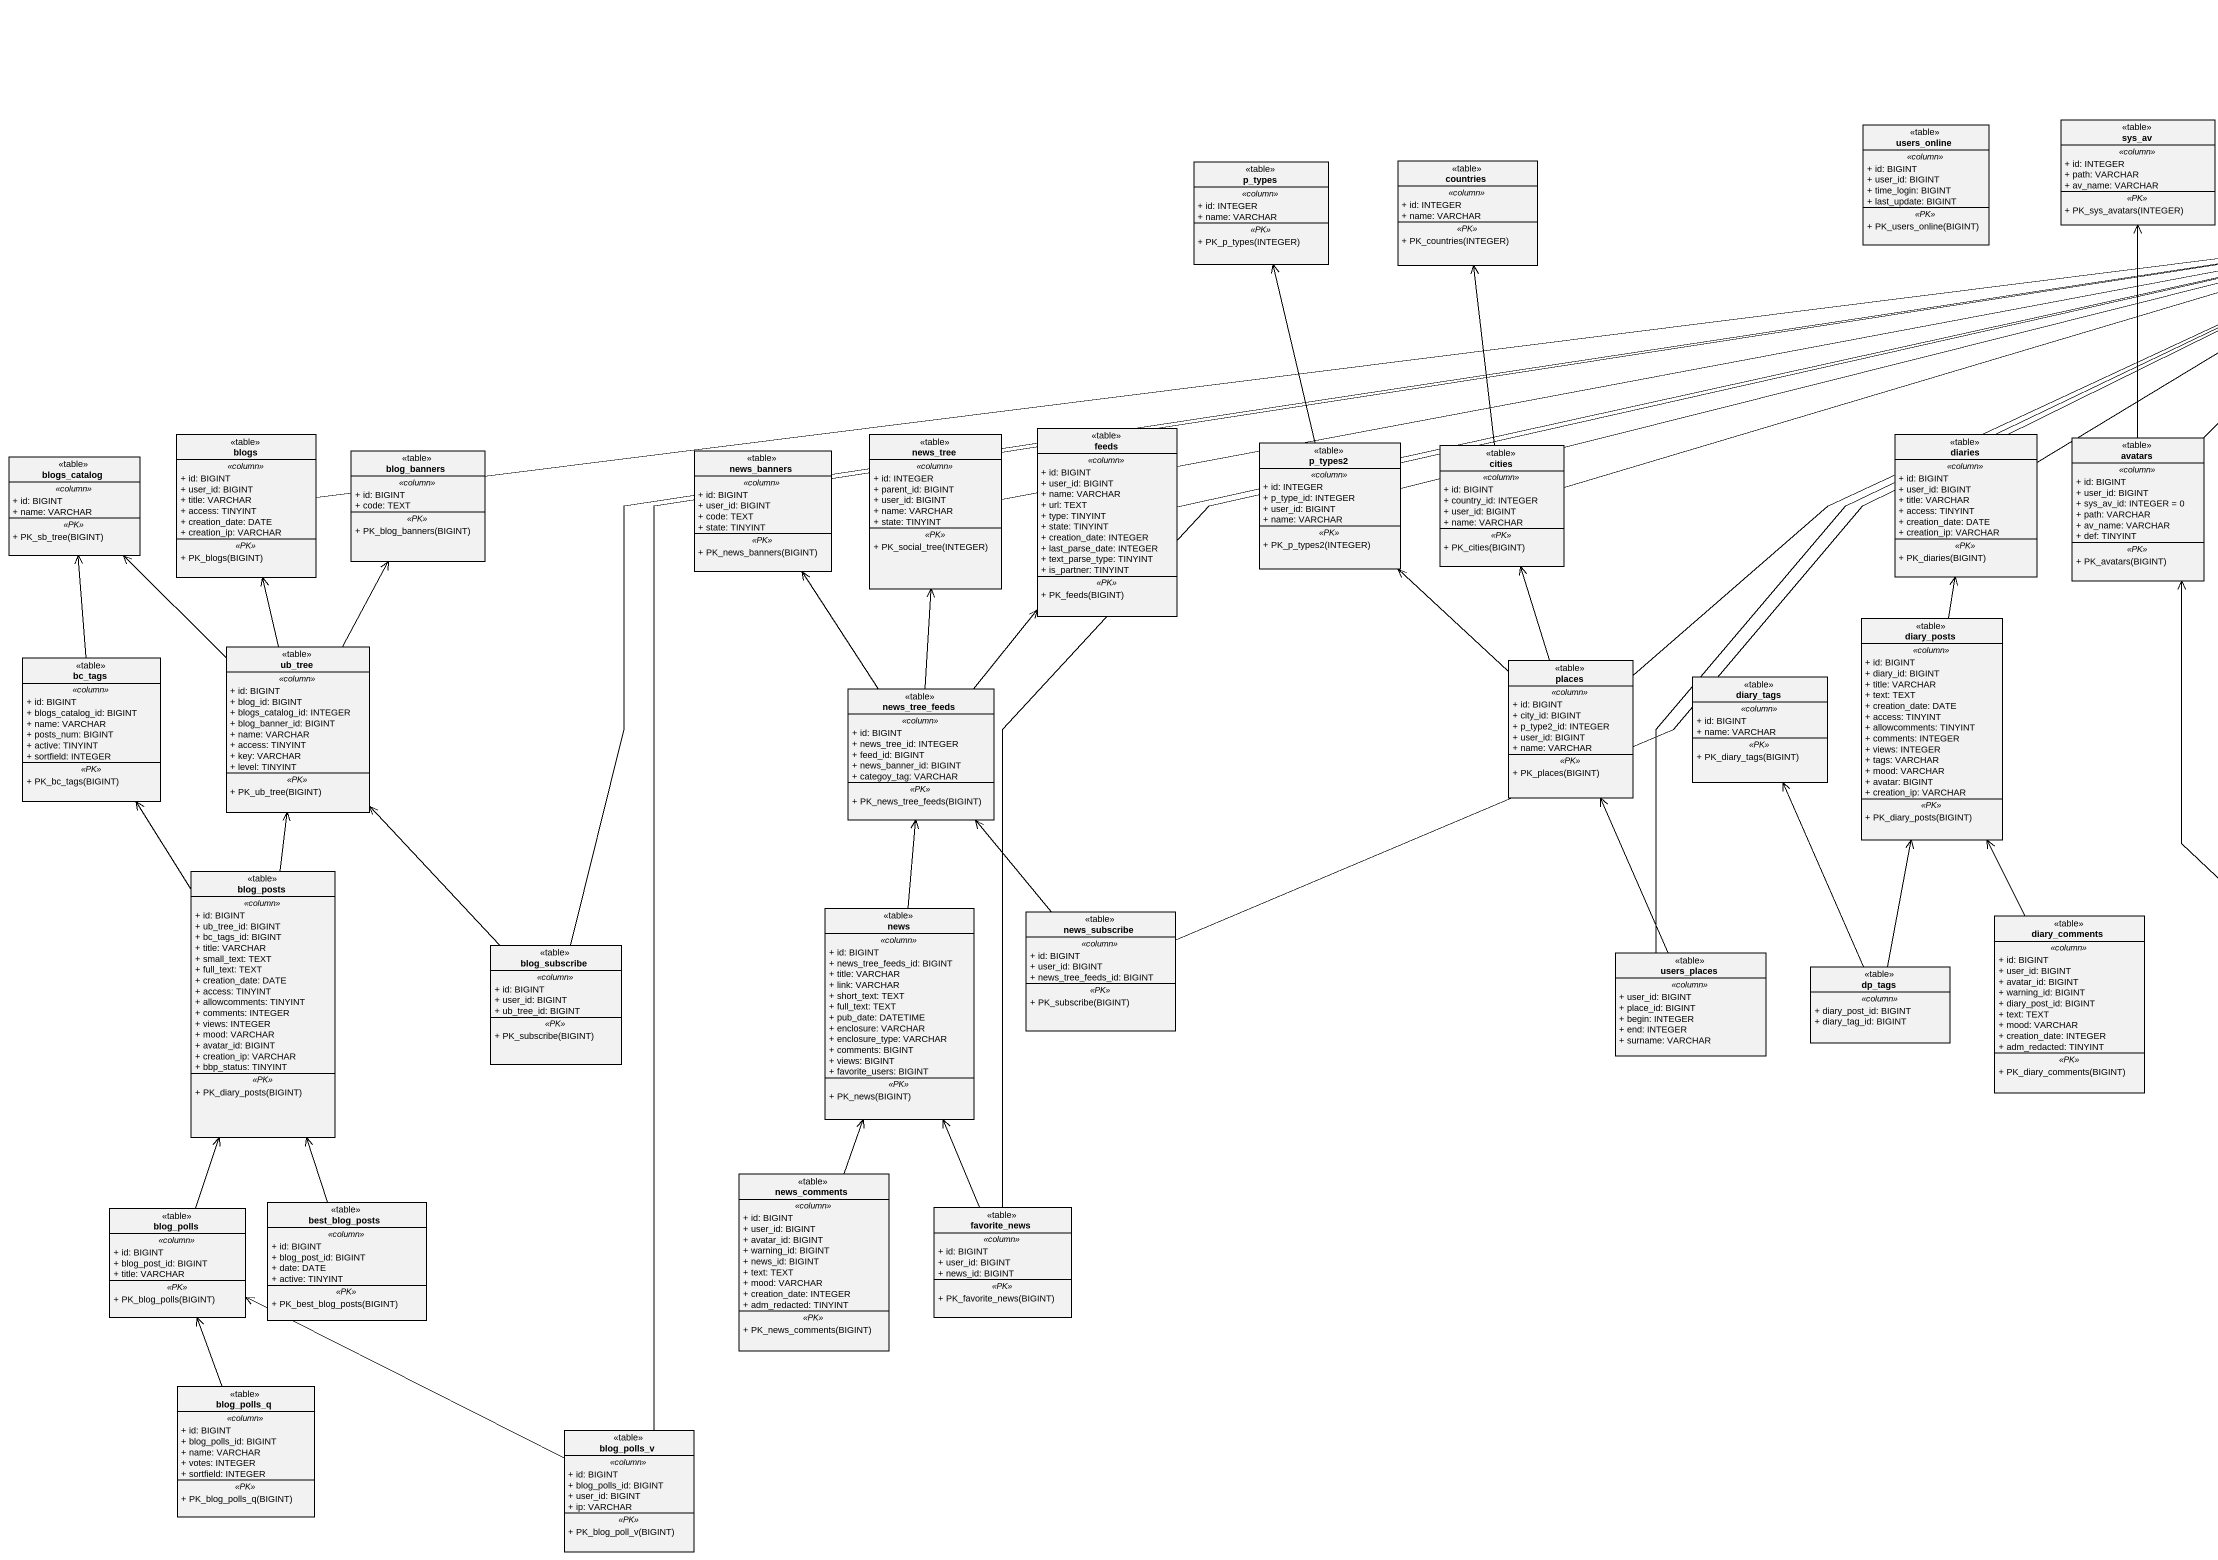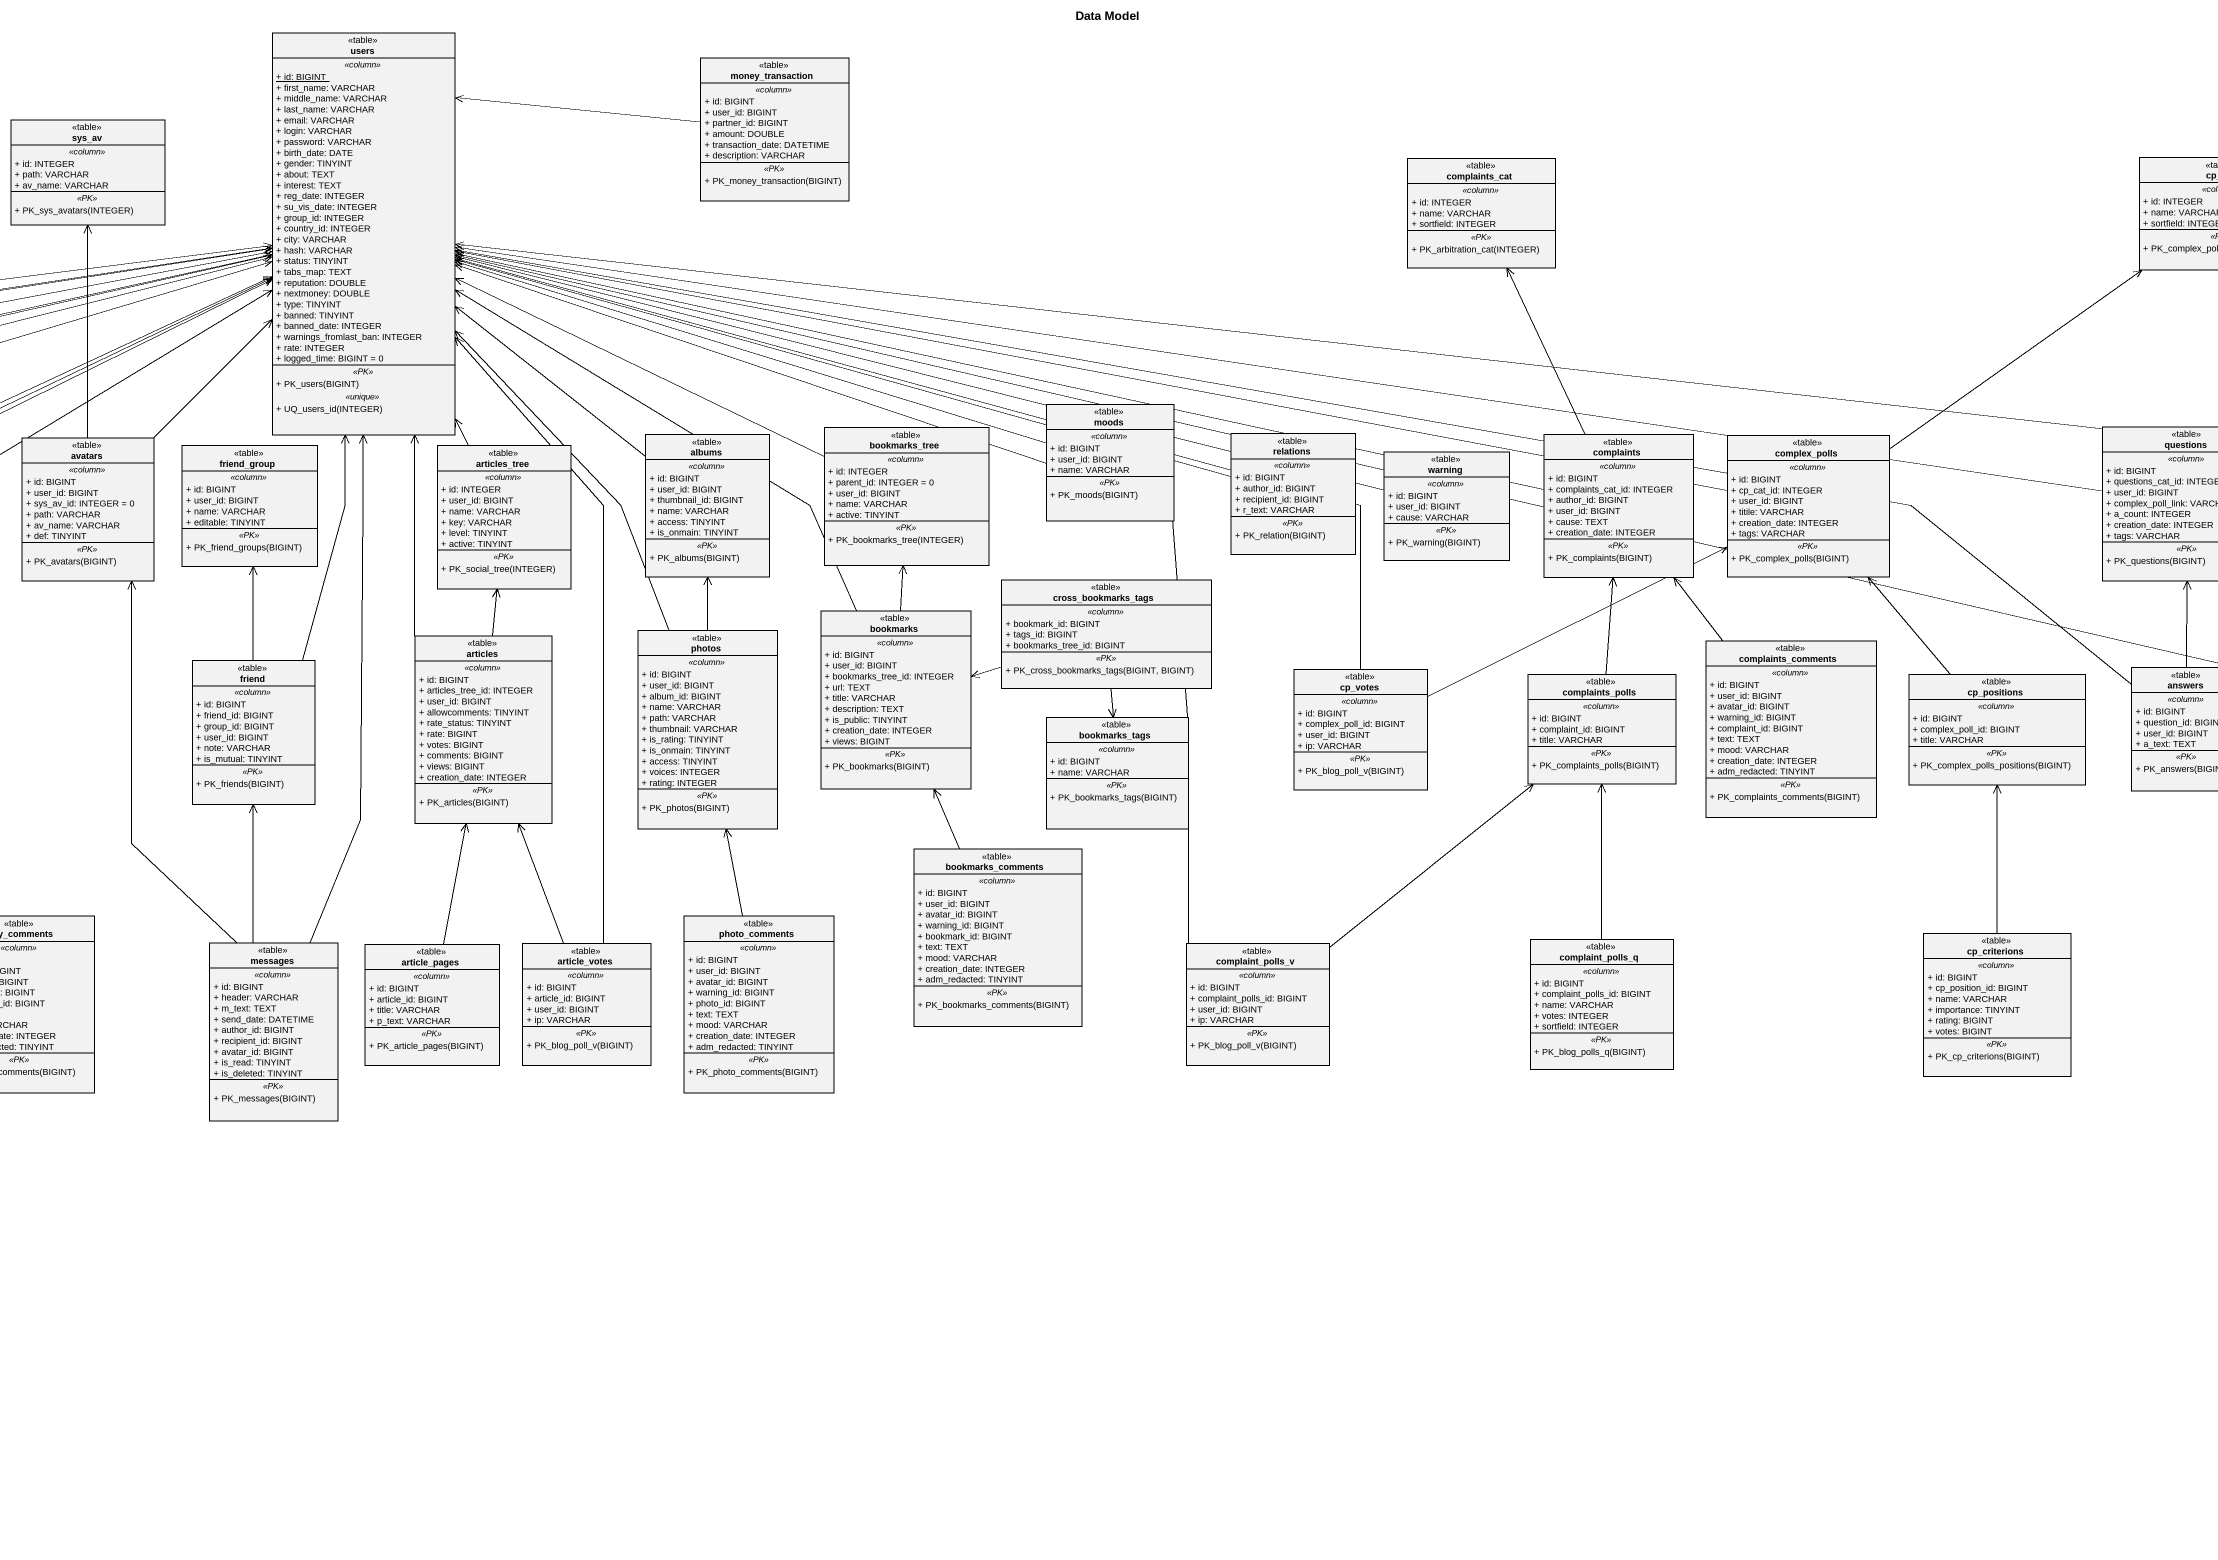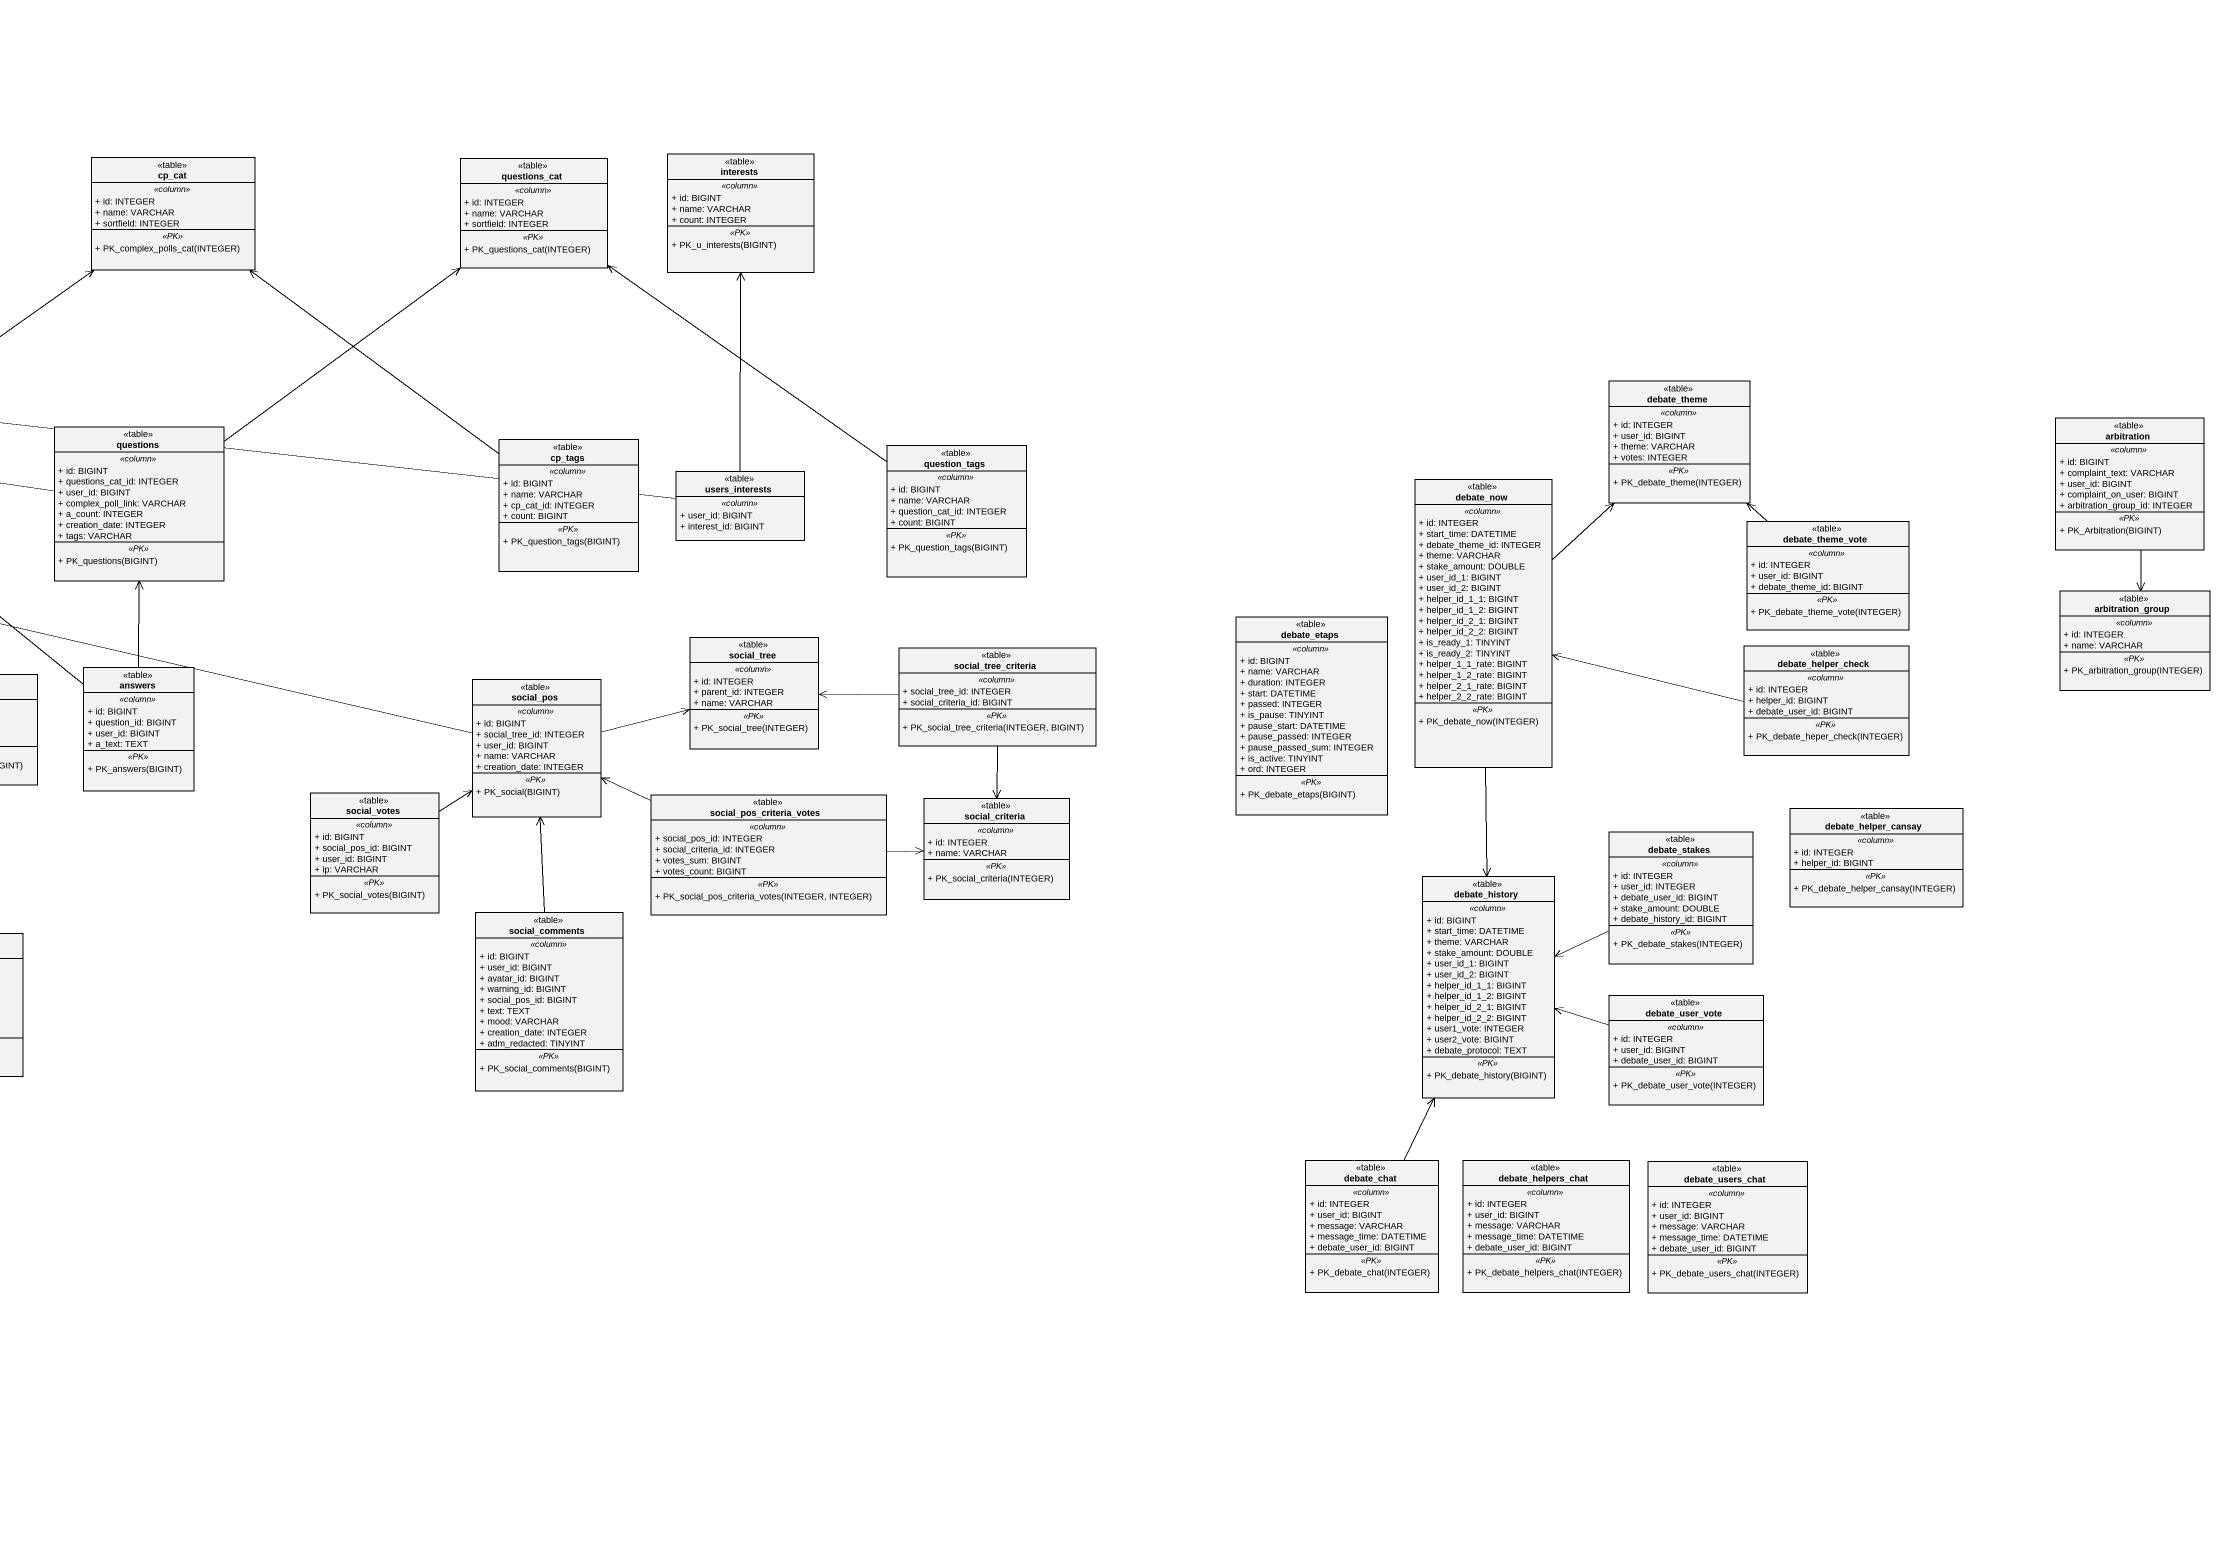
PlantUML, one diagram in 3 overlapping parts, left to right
@startuml
title Data Model
hide circle
hide empty members
skinparam classAttributeIconSize 0
class users <<table>> {
  .. <<column>> ..
  {static} + id: BIGINT
  + first_name: VARCHAR
  + middle_name: VARCHAR
  + last_name: VARCHAR
  + email: VARCHAR
  + login: VARCHAR
  + password: VARCHAR
  + birth_date: DATE
  + gender: TINYINT
  + about: TEXT
  + interest: TEXT
  + reg_date: INTEGER
  + su_vis_date: INTEGER
  + group_id: INTEGER
  + country_id: INTEGER
  + city: VARCHAR
  + hash: VARCHAR
  + status: TINYINT
  + tabs_map: TEXT
  + reputation: DOUBLE
  + nextmoney: DOUBLE
  + type: TINYINT
  + banned: TINYINT
  + banned_date: INTEGER
  + warnings_fromlast_ban: INTEGER
  + rate: INTEGER
  + logged_time: BIGINT = 0
  .. <<PK>> ..
  + PK_users(BIGINT)
  .. <<unique>> ..
  + UQ_users_id(INTEGER)
}
class money_transaction <<table>> {
  .. <<column>> ..
  + id: BIGINT
  + user_id: BIGINT
  + partner_id: BIGINT
  + amount: DOUBLE
  + transaction_date: DATETIME
  + description: VARCHAR
  .. <<PK>> ..
  + PK_money_transaction(BIGINT)
}
class users_online <<table>> {
  .. <<column>> ..
  + id: BIGINT
  + user_id: BIGINT
  + time_login: BIGINT
  + last_update: BIGINT
  .. <<PK>> ..
  + PK_users_online(BIGINT)
}
class sys_av <<table>> {
  .. <<column>> ..
  + id: INTEGER
  + path: VARCHAR
  + av_name: VARCHAR
  .. <<PK>> ..
  + PK_sys_avatars(INTEGER)
}
class p_types <<table>> {
  .. <<column>> ..
  + id: INTEGER
  + name: VARCHAR
  .. <<PK>> ..
  + PK_p_types(INTEGER)
}
class countries <<table>> {
  .. <<column>> ..
  + id: INTEGER
  + name: VARCHAR
  .. <<PK>> ..
  + PK_countries(INTEGER)
}
class complaints_cat <<table>> {
  .. <<column>> ..
  + id: INTEGER
  + name: VARCHAR
  + sortfield: INTEGER
  .. <<PK>> ..
  + PK_arbitration_cat(INTEGER)
}
class cp_cat <<table>> {
  .. <<column>> ..
  + id: INTEGER
  + name: VARCHAR
  + sortfield: INTEGER
  .. <<PK>> ..
  + PK_complex_polls_cat(INTEGER)
}
class questions_cat <<table>> {
  .. <<column>> ..
  + id: INTEGER
  + name: VARCHAR
  + sortfield: INTEGER
  .. <<PK>> ..
  + PK_questions_cat(INTEGER)
}
class interests <<table>> {
  .. <<column>> ..
  + id: BIGINT
  + name: VARCHAR
  + count: INTEGER
  .. <<PK>> ..
  + PK_u_interests(BIGINT)
}
class moods <<table>> {
  .. <<column>> ..
  + id: BIGINT
  + user_id: BIGINT
  + name: VARCHAR
  .. <<PK>> ..
  + PK_moods(BIGINT)
}
class debate_theme <<table>> {
  .. <<column>> ..
  + id: INTEGER
  + user_id: BIGINT
  + theme: VARCHAR
  + votes: INTEGER
  .. <<PK>> ..
  + PK_debate_theme(INTEGER)
}
class blogs <<table>> {
  .. <<column>> ..
  + id: BIGINT
  + user_id: BIGINT
  + title: VARCHAR
  + access: TINYINT
  + creation_date: DATE
  + creation_ip: VARCHAR
  .. <<PK>> ..
  + PK_blogs(BIGINT)
}
class blog_banners <<table>> {
  .. <<column>> ..
  + id: BIGINT
  + code: TEXT
  .. <<PK>> ..
  + PK_blog_banners(BIGINT)
}
class news_banners <<table>> {
  .. <<column>> ..
  + id: BIGINT
  + user_id: BIGINT
  + code: TEXT
  + state: TINYINT
  .. <<PK>> ..
  + PK_news_banners(BIGINT)
}
class news_tree <<table>> {
  .. <<column>> ..
  + id: INTEGER
  + parent_id: BIGINT
  + user_id: BIGINT
  + name: VARCHAR
  + state: TINYINT
  .. <<PK>> ..
  + PK_social_tree(INTEGER)
}
class feeds <<table>> {
  .. <<column>> ..
  + id: BIGINT
  + user_id: BIGINT
  + name: VARCHAR
  + url: TEXT
  + type: TINYINT
  + state: TINYINT
  + creation_date: INTEGER
  + last_parse_date: INTEGER
  + text_parse_type: TINYINT
  + is_partner: TINYINT
  .. <<PK>> ..
  + PK_feeds(BIGINT)
}
class p_types2 <<table>> {
  .. <<column>> ..
  + id: INTEGER
  + p_type_id: INTEGER
  + user_id: BIGINT
  + name: VARCHAR
  .. <<PK>> ..
  + PK_p_types2(INTEGER)
}
class cities <<table>> {
  .. <<column>> ..
  + id: BIGINT
  + country_id: INTEGER
  + user_id: BIGINT
  + name: VARCHAR
  .. <<PK>> ..
  + PK_cities(BIGINT)
}
class diaries <<table>> {
  .. <<column>> ..
  + id: BIGINT
  + user_id: BIGINT
  + title: VARCHAR
  + access: TINYINT
  + creation_date: DATE
  + creation_ip: VARCHAR
  .. <<PK>> ..
  + PK_diaries(BIGINT)
}
class avatars <<table>> {
  .. <<column>> ..
  + id: BIGINT
  + user_id: BIGINT
  + sys_av_id: INTEGER = 0
  + path: VARCHAR
  + av_name: VARCHAR
  + def: TINYINT
  .. <<PK>> ..
  + PK_avatars(BIGINT)
}
class friend_group <<table>> {
  .. <<column>> ..
  + id: BIGINT
  + user_id: BIGINT
  + name: VARCHAR
  + editable: TINYINT
  .. <<PK>> ..
  + PK_friend_groups(BIGINT)
}
class articles_tree <<table>> {
  .. <<column>> ..
  + id: INTEGER
  + user_id: BIGINT
  + name: VARCHAR
  + key: VARCHAR
  + level: TINYINT
  + active: TINYINT
  .. <<PK>> ..
  + PK_social_tree(INTEGER)
}
class albums <<table>> {
  .. <<column>> ..
  + id: BIGINT
  + user_id: BIGINT
  + thumbnail_id: BIGINT
  + name: VARCHAR
  + access: TINYINT
  + is_onmain: TINYINT
  .. <<PK>> ..
  + PK_albums(BIGINT)
}
class bookmarks_tree <<table>> {
  .. <<column>> ..
  + id: INTEGER
  + parent_id: INTEGER = 0
  + user_id: BIGINT
  + name: VARCHAR
  + active: TINYINT
  .. <<PK>> ..
  + PK_bookmarks_tree(INTEGER)
}
class relations <<table>> {
  .. <<column>> ..
  + id: BIGINT
  + author_id: BIGINT
  + recipient_id: BIGINT
  + r_text: VARCHAR
  .. <<PK>> ..
  + PK_relation(BIGINT)
}
class warning <<table>> {
  .. <<column>> ..
  + id: BIGINT
  + user_id: BIGINT
  + cause: VARCHAR
  .. <<PK>> ..
  + PK_warning(BIGINT)
}
class complaints <<table>> {
  .. <<column>> ..
  + id: BIGINT
  + complaints_cat_id: INTEGER
  + author_id: BIGINT
  + user_id: BIGINT
  + cause: TEXT
  + creation_date: INTEGER
  .. <<PK>> ..
  + PK_complaints(BIGINT)
}
class complex_polls <<table>> {
  .. <<column>> ..
  + id: BIGINT
  + cp_cat_id: INTEGER
  + user_id: BIGINT
  + titile: VARCHAR
  + creation_date: INTEGER
  + tags: VARCHAR
  .. <<PK>> ..
  + PK_complex_polls(BIGINT)
}
class questions <<table>> {
  .. <<column>> ..
  + id: BIGINT
  + questions_cat_id: INTEGER
  + user_id: BIGINT
  + complex_poll_link: VARCHAR
  + a_count: INTEGER
  + creation_date: INTEGER
  + tags: VARCHAR
  .. <<PK>> ..
  + PK_questions(BIGINT)
}
class cp_tags <<table>> {
  .. <<column>> ..
  + id: BIGINT
  + name: VARCHAR
  + cp_cat_id: INTEGER
  + count: BIGINT
  .. <<PK>> ..
  + PK_question_tags(BIGINT)
}
class question_tags <<table>> {
  .. <<column>> ..
  + id: BIGINT
  + name: VARCHAR
  + question_cat_id: INTEGER
  + count: BIGINT
  .. <<PK>> ..
  + PK_question_tags(BIGINT)
}
class arbitration <<table>> {
  .. <<column>> ..
  + id: BIGINT
  + complaint_text: VARCHAR
  + user_id: BIGINT
  + complaint_on_user: BIGINT
  + arbitration_group_id: INTEGER
  .. <<PK>> ..
  + PK_Arbitration(BIGINT)
}
class blogs_catalog <<table>> {
  .. <<column>> ..
  + id: BIGINT
  + name: VARCHAR
  .. <<PK>> ..
  + PK_sb_tree(BIGINT)
}
class users_interests <<table>> {
  .. <<column>> ..
  + user_id: BIGINT
  + interest_id: BIGINT
}
class debate_now <<table>> {
  .. <<column>> ..
  + id: INTEGER
  + start_time: DATETIME
  + debate_theme_id: INTEGER
  + theme: VARCHAR
  + stake_amount: DOUBLE
  + user_id_1: BIGINT
  + user_id_2: BIGINT
  + helper_id_1_1: BIGINT
  + helper_id_1_2: BIGINT
  + helper_id_2_1: BIGINT
  + helper_id_2_2: BIGINT
  + is_ready_1: TINYINT
  + is_ready_2: TINYINT
  + helper_1_1_rate: BIGINT
  + helper_1_2_rate: BIGINT
  + helper_2_1_rate: BIGINT
  + helper_2_2_rate: BIGINT
  .. <<PK>> ..
  + PK_debate_now(INTEGER)
}
class debate_theme_vote <<table>> {
  .. <<column>> ..
  + id: INTEGER
  + user_id: BIGINT
  + debate_theme_id: BIGINT
  .. <<PK>> ..
  + PK_debate_theme_vote(INTEGER)
}
class cross_bookmarks_tags <<table>> {
  .. <<column>> ..
  + bookmark_id: BIGINT
  + tags_id: BIGINT
  + bookmarks_tree_id: BIGINT
  .. <<PK>> ..
  + PK_cross_bookmarks_tags(BIGINT, BIGINT)
}
class arbitration_group <<table>> {
  .. <<column>> ..
  + id: INTEGER
  + name: VARCHAR
  .. <<PK>> ..
  + PK_arbitration_group(INTEGER)
}
class diary_posts <<table>> {
  .. <<column>> ..
  + id: BIGINT
  + diary_id: BIGINT
  + title: VARCHAR
  + text: TEXT
  + creation_date: DATE
  + access: TINYINT
  + allowcomments: TINYINT
  + comments: INTEGER
  + views: INTEGER
  + tags: VARCHAR
  + mood: VARCHAR
  + avatar: BIGINT
  + creation_ip: VARCHAR
  .. <<PK>> ..
  + PK_diary_posts(BIGINT)
}
class articles <<table>> {
  .. <<column>> ..
  + id: BIGINT
  + articles_tree_id: INTEGER
  + user_id: BIGINT
  + allowcomments: TINYINT
  + rate_status: TINYINT
  + rate: BIGINT
  + votes: BIGINT
  + comments: BIGINT
  + views: BIGINT
  + creation_date: INTEGER
  .. <<PK>> ..
  + PK_articles(BIGINT)
}
class photos <<table>> {
  .. <<column>> ..
  + id: BIGINT
  + user_id: BIGINT
  + album_id: BIGINT
  + name: VARCHAR
  + path: VARCHAR
  + thumbnail: VARCHAR
  + is_rating: TINYINT
  + is_onmain: TINYINT
  + access: TINYINT
  + voices: INTEGER
  + rating: INTEGER
  .. <<PK>> ..
  + PK_photos(BIGINT)
}
class bookmarks <<table>> {
  .. <<column>> ..
  + id: BIGINT
  + user_id: BIGINT
  + bookmarks_tree_id: INTEGER
  + url: TEXT
  + title: VARCHAR
  + description: TEXT
  + is_public: TINYINT
  + creation_date: INTEGER
  + views: BIGINT
  .. <<PK>> ..
  + PK_bookmarks(BIGINT)
}
class complaints_comments <<table>> {
  .. <<column>> ..
  + id: BIGINT
  + user_id: BIGINT
  + avatar_id: BIGINT
  + warning_id: BIGINT
  + complaint_id: BIGINT
  + text: TEXT
  + mood: VARCHAR
  + creation_date: INTEGER
  + adm_redacted: TINYINT
  .. <<PK>> ..
  + PK_complaints_comments(BIGINT)
}
class social_tree <<table>> {
  .. <<column>> ..
  + id: INTEGER
  + parent_id: INTEGER
  + name: VARCHAR
  .. <<PK>> ..
  + PK_social_tree(INTEGER)
}
class debate_etaps <<table>> {
  .. <<column>> ..
  + id: BIGINT
  + name: VARCHAR
  + duration: INTEGER
  + start: DATETIME
  + passed: INTEGER
  + is_pause: TINYINT
  + pause_start: DATETIME
  + pause_passed: INTEGER
  + pause_passed_sum: INTEGER
  + is_active: TINYINT
  + ord: INTEGER
  .. <<PK>> ..
  + PK_debate_etaps(BIGINT)
}
class bc_tags <<table>> {
  .. <<column>> ..
  + id: BIGINT
  + blogs_catalog_id: BIGINT
  + name: VARCHAR
  + posts_num: BIGINT
  + active: TINYINT
  + sortfield: INTEGER
  .. <<PK>> ..
  + PK_bc_tags(BIGINT)
}
class ub_tree <<table>> {
  .. <<column>> ..
  + id: BIGINT
  + blog_id: BIGINT
  + blogs_catalog_id: INTEGER
  + blog_banner_id: BIGINT
  + name: VARCHAR
  + access: TINYINT
  + key: VARCHAR
  + level: TINYINT
  .. <<PK>> ..
  + PK_ub_tree(BIGINT)
}
class places <<table>> {
  .. <<column>> ..
  + id: BIGINT
  + city_id: BIGINT
  + p_type2_id: INTEGER
  + user_id: BIGINT
  + name: VARCHAR
  .. <<PK>> ..
  + PK_places(BIGINT)
}
class diary_tags <<table>> {
  .. <<column>> ..
  + id: BIGINT
  + name: VARCHAR
  .. <<PK>> ..
  + PK_diary_tags(BIGINT)
}
class friend <<table>> {
  .. <<column>> ..
  + id: BIGINT
  + friend_id: BIGINT
  + group_id: BIGINT
  + user_id: BIGINT
  + note: VARCHAR
  + is_mutual: TINYINT
  .. <<PK>> ..
  + PK_friends(BIGINT)
}
class cp_votes <<table>> {
  .. <<column>> ..
  + id: BIGINT
  + complex_poll_id: BIGINT
  + user_id: BIGINT
  + ip: VARCHAR
  .. <<PK>> ..
  + PK_blog_poll_v(BIGINT)
}
class complaints_polls <<table>> {
  .. <<column>> ..
  + id: BIGINT
  + complaint_id: BIGINT
  + title: VARCHAR
  .. <<PK>> ..
  + PK_complaints_polls(BIGINT)
}
class cp_positions <<table>> {
  .. <<column>> ..
  + id: BIGINT
  + complex_poll_id: BIGINT
  + title: VARCHAR
  .. <<PK>> ..
  + PK_complex_polls_positions(BIGINT)
}
class answers <<table>> {
  .. <<column>> ..
  + id: BIGINT
  + question_id: BIGINT
  + user_id: BIGINT
  + a_text: TEXT
  .. <<PK>> ..
  + PK_answers(BIGINT)
}
class social_pos <<table>> {
  .. <<column>> ..
  + id: BIGINT
  + social_tree_id: INTEGER
  + user_id: BIGINT
  + name: VARCHAR
  + creation_date: INTEGER
  .. <<PK>> ..
  + PK_social(BIGINT)
}
class social_tree_criteria <<table>> {
  .. <<column>> ..
  + social_tree_id: INTEGER
  + social_criteria_id: BIGINT
  .. <<PK>> ..
  + PK_social_tree_criteria(INTEGER, BIGINT)
}
class debate_helper_check <<table>> {
  .. <<column>> ..
  + id: INTEGER
  + helper_id: BIGINT
  + debate_user_id: BIGINT
  .. <<PK>> ..
  + PK_debate_heper_check(INTEGER)
}
class news_tree_feeds <<table>> {
  .. <<column>> ..
  + id: BIGINT
  + news_tree_id: INTEGER
  + feed_id: BIGINT
  + news_banner_id: BIGINT
  + categoy_tag: VARCHAR
  .. <<PK>> ..
  + PK_news_tree_feeds(BIGINT)
}
class bookmarks_tags <<table>> {
  .. <<column>> ..
  + id: BIGINT
  + name: VARCHAR
  .. <<PK>> ..
  + PK_bookmarks_tags(BIGINT)
}
class social_votes <<table>> {
  .. <<column>> ..
  + id: BIGINT
  + social_pos_id: BIGINT
  + user_id: BIGINT
  + ip: VARCHAR
  .. <<PK>> ..
  + PK_social_votes(BIGINT)
}
class social_pos_criteria_votes <<table>> {
  .. <<column>> ..
  + social_pos_id: INTEGER
  + social_criteria_id: INTEGER
  + votes_sum: BIGINT
  + votes_count: BIGINT
  .. <<PK>> ..
  + PK_social_pos_criteria_votes(INTEGER, INTEGER)
}
class social_criteria <<table>> {
  .. <<column>> ..
  + id: INTEGER
  + name: VARCHAR
  .. <<PK>> ..
  + PK_social_criteria(INTEGER)
}
class debate_stakes <<table>> {
  .. <<column>> ..
  + id: INTEGER
  + user_id: INTEGER
  + debate_user_id: BIGINT
  + stake_amount: DOUBLE
  + debate_history_id: BIGINT
  .. <<PK>> ..
  + PK_debate_stakes(INTEGER)
}
class debate_helper_cansay <<table>> {
  .. <<column>> ..
  + id: INTEGER
  + helper_id: BIGINT
  .. <<PK>> ..
  + PK_debate_helper_cansay(INTEGER)
}
class blog_posts <<table>> {
  .. <<column>> ..
  + id: BIGINT
  + ub_tree_id: BIGINT
  + bc_tags_id: BIGINT
  + title: VARCHAR
  + small_text: TEXT
  + full_text: TEXT
  + creation_date: DATE
  + access: TINYINT
  + allowcomments: TINYINT
  + comments: INTEGER
  + views: INTEGER
  + mood: VARCHAR
  + avatar_id: BIGINT
  + creation_ip: VARCHAR
  + bbp_status: TINYINT
  .. <<PK>> ..
  + PK_diary_posts(BIGINT)
}
class bookmarks_comments <<table>> {
  .. <<column>> ..
  + id: BIGINT
  + user_id: BIGINT
  + avatar_id: BIGINT
  + warning_id: BIGINT
  + bookmark_id: BIGINT
  + text: TEXT
  + mood: VARCHAR
  + creation_date: INTEGER
  + adm_redacted: TINYINT
  .. <<PK>> ..
  + PK_bookmarks_comments(BIGINT)
}
class debate_history <<table>> {
  .. <<column>> ..
  + id: BIGINT
  + start_time: DATETIME
  + theme: VARCHAR
  + stake_amount: DOUBLE
  + user_id_1: BIGINT
  + user_id_2: BIGINT
  + helper_id_1_1: BIGINT
  + helper_id_1_2: BIGINT
  + helper_id_2_1: BIGINT
  + helper_id_2_2: BIGINT
  + user1_vote: INTEGER
  + user2_vote: BIGINT
  + debate_protocol: TEXT
  .. <<PK>> ..
  + PK_debate_history(BIGINT)
}
class news <<table>> {
  .. <<column>> ..
  + id: BIGINT
  + news_tree_feeds_id: BIGINT
  + title: VARCHAR
  + link: VARCHAR
  + short_text: TEXT
  + full_text: TEXT
  + pub_date: DATETIME
  + enclosure: VARCHAR
  + enclosure_type: VARCHAR
  + comments: BIGINT
  + views: BIGINT
  + favorite_users: BIGINT
  .. <<PK>> ..
  + PK_news(BIGINT)
}
class news_subscribe <<table>> {
  .. <<column>> ..
  + id: BIGINT
  + user_id: BIGINT
  + news_tree_feeds_id: BIGINT
  .. <<PK>> ..
  + PK_subscribe(BIGINT)
}
class diary_comments <<table>> {
  .. <<column>> ..
  + id: BIGINT
  + user_id: BIGINT
  + avatar_id: BIGINT
  + warning_id: BIGINT
  + diary_post_id: BIGINT
  + text: TEXT
  + mood: VARCHAR
  + creation_date: INTEGER
  + adm_redacted: TINYINT
  .. <<PK>> ..
  + PK_diary_comments(BIGINT)
}
class photo_comments <<table>> {
  .. <<column>> ..
  + id: BIGINT
  + user_id: BIGINT
  + avatar_id: BIGINT
  + warning_id: BIGINT
  + photo_id: BIGINT
  + text: TEXT
  + mood: VARCHAR
  + creation_date: INTEGER
  + adm_redacted: TINYINT
  .. <<PK>> ..
  + PK_photo_comments(BIGINT)
}
class social_comments <<table>> {
  .. <<column>> ..
  + id: BIGINT
  + user_id: BIGINT
  + avatar_id: BIGINT
  + warning_id: BIGINT
  + social_pos_id: BIGINT
  + text: TEXT
  + mood: VARCHAR
  + creation_date: INTEGER
  + adm_redacted: TINYINT
  .. <<PK>> ..
  + PK_social_comments(BIGINT)
}
class blog_subscribe <<table>> {
  .. <<column>> ..
  + id: BIGINT
  + user_id: BIGINT
  + ub_tree_id: BIGINT
  .. <<PK>> ..
  + PK_subscribe(BIGINT)
}
class users_places <<table>> {
  .. <<column>> ..
  + user_id: BIGINT
  + place_id: BIGINT
  + begin: INTEGER
  + end: INTEGER
  + surname: VARCHAR
}
class messages <<table>> {
  .. <<column>> ..
  + id: BIGINT
  + header: VARCHAR
  + m_text: TEXT
  + send_date: DATETIME
  + author_id: BIGINT
  + recipient_id: BIGINT
  + avatar_id: BIGINT
  + is_read: TINYINT
  + is_deleted: TINYINT
  .. <<PK>> ..
  + PK_messages(BIGINT)
}
class article_pages <<table>> {
  .. <<column>> ..
  + id: BIGINT
  + article_id: BIGINT
  + title: VARCHAR
  + p_text: VARCHAR
  .. <<PK>> ..
  + PK_article_pages(BIGINT)
}
class article_votes <<table>> {
  .. <<column>> ..
  + id: BIGINT
  + article_id: BIGINT
  + user_id: BIGINT
  + ip: VARCHAR
  .. <<PK>> ..
  + PK_blog_poll_v(BIGINT)
}
class complaint_polls_v <<table>> {
  .. <<column>> ..
  + id: BIGINT
  + complaint_polls_id: BIGINT
  + user_id: BIGINT
  + ip: VARCHAR
  .. <<PK>> ..
  + PK_blog_poll_v(BIGINT)
}
class complaint_polls_q <<table>> {
  .. <<column>> ..
  + id: BIGINT
  + complaint_polls_id: BIGINT
  + name: VARCHAR
  + votes: INTEGER
  + sortfield: INTEGER
  .. <<PK>> ..
  + PK_blog_polls_q(BIGINT)
}
class cp_criterions <<table>> {
  .. <<column>> ..
  + id: BIGINT
  + cp_position_id: BIGINT
  + name: VARCHAR
  + importance: TINYINT
  + rating: BIGINT
  + votes: BIGINT
  .. <<PK>> ..
  + PK_cp_criterions(BIGINT)
}
class dp_tags <<table>> {
  .. <<column>> ..
  + diary_post_id: BIGINT
  + diary_tag_id: BIGINT
}
class debate_user_vote <<table>> {
  .. <<column>> ..
  + id: INTEGER
  + user_id: BIGINT
  + debate_user_id: BIGINT
  .. <<PK>> ..
  + PK_debate_user_vote(INTEGER)
}
class news_comments <<table>> {
  .. <<column>> ..
  + id: BIGINT
  + user_id: BIGINT
  + avatar_id: BIGINT
  + warning_id: BIGINT
  + news_id: BIGINT
  + text: TEXT
  + mood: VARCHAR
  + creation_date: INTEGER
  + adm_redacted: TINYINT
  .. <<PK>> ..
  + PK_news_comments(BIGINT)
}
class debate_chat <<table>> {
  .. <<column>> ..
  + id: INTEGER
  + user_id: BIGINT
  + message: VARCHAR
  + message_time: DATETIME
  + debate_user_id: BIGINT
  .. <<PK>> ..
  + PK_debate_chat(INTEGER)
}
class debate_helpers_chat <<table>> {
  .. <<column>> ..
  + id: INTEGER
  + user_id: BIGINT
  + message: VARCHAR
  + message_time: DATETIME
  + debate_user_id: BIGINT
  .. <<PK>> ..
  + PK_debate_helpers_chat(INTEGER)
}
class debate_users_chat <<table>> {
  .. <<column>> ..
  + id: INTEGER
  + user_id: BIGINT
  + message: VARCHAR
  + message_time: DATETIME
  + debate_user_id: BIGINT
  .. <<PK>> ..
  + PK_debate_users_chat(INTEGER)
}
class blog_polls <<table>> {
  .. <<column>> ..
  + id: BIGINT
  + blog_post_id: BIGINT
  + title: VARCHAR
  .. <<PK>> ..
  + PK_blog_polls(BIGINT)
}
class best_blog_posts <<table>> {
  .. <<column>> ..
  + id: BIGINT
  + blog_post_id: BIGINT
  + date: DATE
  + active: TINYINT
  .. <<PK>> ..
  + PK_best_blog_posts(BIGINT)
}
class favorite_news <<table>> {
  .. <<column>> ..
  + id: BIGINT
  + user_id: BIGINT
  + news_id: BIGINT
  .. <<PK>> ..
  + PK_favorite_news(BIGINT)
}
class blog_polls_q <<table>> {
  .. <<column>> ..
  + id: BIGINT
  + blog_polls_id: BIGINT
  + name: VARCHAR
  + votes: INTEGER
  + sortfield: INTEGER
  .. <<PK>> ..
  + PK_blog_polls_q(BIGINT)
}
class blog_polls_v <<table>> {
  .. <<column>> ..
  + id: BIGINT
  + blog_polls_id: BIGINT
  + user_id: BIGINT
  + ip: VARCHAR
  .. <<PK>> ..
  + PK_blog_poll_v(BIGINT)
}
money_transaction -left-> users
moods -left-> users
blogs -right-> users
news_tree -right-> users
feeds -right-> users
p_types2 -right-> users
p_types2 -up-> p_types
cities -right-> users
cities -up-> countries
diaries -up-> users
avatars -up-> users
avatars -up-> sys_av
articles_tree -up-> users
albums -up-> users
bookmarks_tree -left-> users
relations -left-> users
warning -left-> users
complaints -left-> users
complaints -up-> complaints_cat
complex_polls -left-> users
complex_polls -up-> cp_cat
questions -left-> users
questions -up-> questions_cat
cp_tags -up-> cp_cat
question_tags -up-> questions_cat
arbitration --> arbitration_group
users_interests -left-> users
users_interests -up-> interests
debate_now -up-> debate_theme
debate_now --> debate_history
debate_theme_vote -up-> debate_theme
cross_bookmarks_tags -left-> bookmarks
cross_bookmarks_tags --> bookmarks_tags
diary_posts -up-> diaries
articles -up-> users
articles -up-> articles_tree
photos -up-> users
photos -up-> albums
bookmarks -up-> users
bookmarks -up-> bookmarks_tree
complaints_comments -up-> complaints
bc_tags -up-> blogs_catalog
ub_tree -up-> blogs
ub_tree -up-> blog_banners
ub_tree -up-> blogs_catalog
places -right-> users
places -up-> p_types2
places -up-> cities
friend -up-> users
friend -up-> friend_group
cp_votes -left-> users
cp_votes -right-> complex_polls
complaints_polls -up-> complaints
cp_positions -up-> complex_polls
answers -left-> users
answers -up-> questions
social_pos -left-> users
social_pos -right-> social_tree
social_tree_criteria -left-> social_tree
social_tree_criteria --> social_criteria
debate_helper_check -left-> debate_now
news_tree_feeds -up-> news_banners
news_tree_feeds -up-> news_tree
news_tree_feeds -up-> feeds
social_votes -up-> social_pos
social_pos_criteria_votes -left-> social_pos
social_pos_criteria_votes -right-> social_criteria
debate_stakes -left-> debate_history
blog_posts -up-> bc_tags
blog_posts -up-> ub_tree
bookmarks_comments -up-> bookmarks
news -up-> news_tree_feeds
news_subscribe -right-> users
news_subscribe -up-> news_tree_feeds
diary_comments -up-> diary_posts
photo_comments -up-> photos
social_comments -up-> social_pos
blog_subscribe -right-> users
blog_subscribe -up-> ub_tree
users_places -up-> users
users_places -up-> places
messages -up-> users
messages -up-> avatars
messages -up-> friend
article_pages -up-> articles
article_votes -up-> users
article_votes -up-> articles
complaint_polls_v -up-> users
complaint_polls_v -up-> complaints_polls
complaint_polls_q -up-> complaints_polls
cp_criterions -up-> cp_positions
dp_tags -up-> diary_posts
dp_tags -up-> diary_tags
debate_user_vote -left-> debate_history
news_comments -up-> news
debate_chat -up-> debate_history
blog_polls -up-> blog_posts
best_blog_posts -up-> blog_posts
favorite_news -up-> users
favorite_news -up-> news
favorite_news -up-> news
blog_polls_q -up-> blog_polls
blog_polls_v -up-> users
blog_polls_v -left-> blog_polls
@enduml
